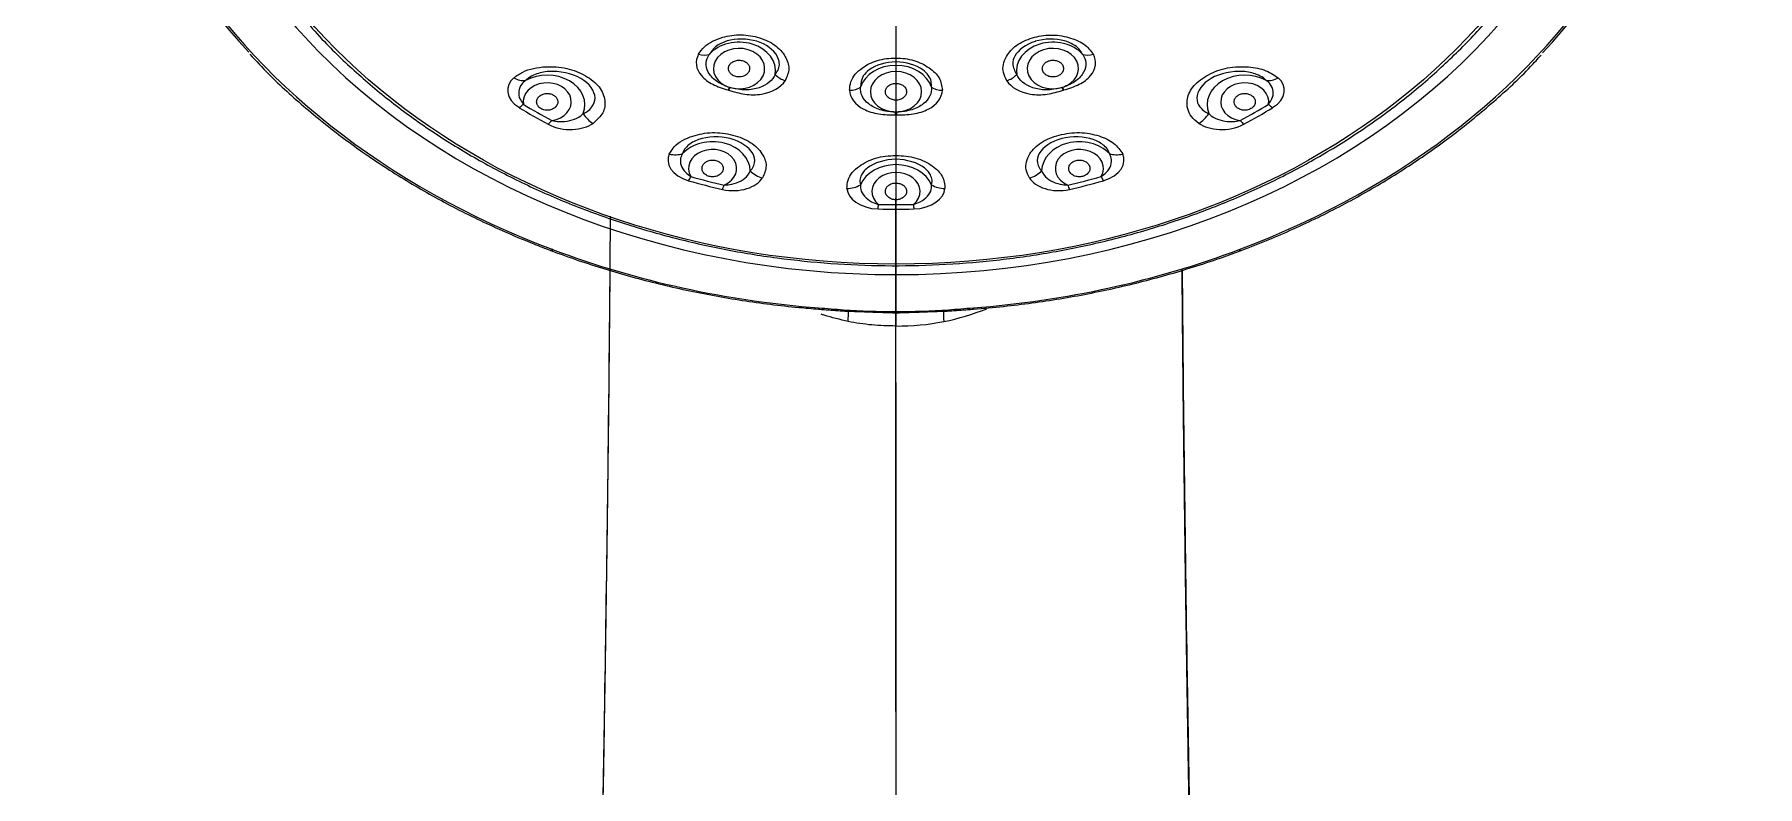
# Model space of a CAD drawing. Extents: x 0 to 1128, y 0 to 827.
# Drawn here: x 430.7 to 512, y 496.6 to 532.1 of the extents above; entities that cross this region are included whole.
import ezdxf

# ---------------------------------------------------------------- set-up
doc = ezdxf.new("R2010")
doc.units = 0
doc.header["$LTSCALE"] = 3
doc.header["$MEASUREMENT"] = 0
doc.linetypes.add('CENTER2', pattern=[28.575, 19.05, -3.175, 3.175, -3.175])
doc.layers.add('1', color=7, linetype='CONTINUOUS')
doc.layers.add('Cneter', color=1, linetype='CENTER2', lineweight=13)

msp = doc.modelspace()

# ---------------------------------------------------------------- linework, layer by layer
at = {"layer": '1', "color": 7, "linetype": 'Continuous', "lineweight": 18}
for p, q in [((455.152, 521.946), (455.151, 521.944)), ((487.555, 521.944), (487.553, 521.946)), ((471.353, 518.958), (471.353, 519.019)), ((471.353, 518.994), (471.353, 518.335))]:
    msp.add_line(p, q, dxfattribs=at)
at = {"layer": '1', "color": 7, "linetype": 'Continuous', "lineweight": 13}
for centre, major_axis, ratio, start_param, end_param in [((471.353, 548.843), (37.699, 0), 0.790155, 5.156583, 10.55138), ((471.353, 548.035), (-34.52, 0), 0.790155, 0, 0.629497), ((471.353, 548.035), (-34.52, 0), 0.790155, 2.51406, 3.141593), ((463.947, 530.369), (-1.723, 0), 0.790155, 3.016187, 5.669392), ((478.758, 530.369), (-1.723, 0), 0.790155, 3.755386, 6.408591), ((462.118, 531.762), (0.697, -0.393), 0.730817, 4.998751, 5.695614), ((463.947, 530.483), (1.209, 0), 0.790155, 4.358175, 10.61059), ((478.758, 530.483), (1.209, 0), 0.790155, 5.097374, 11.349788), ((480.587, 531.762), (0.697, 0.393), 0.730817, 3.729164, 4.426027), ((454.895, 528.77), (-1.779, 0), 0.790155, 2.845971, 5.32217), ((466.167, 530.523), (0.676, -0.428), 0.72265, 4.385315, 5.082178), ((471.353, 529.275), (-1.723, 0), 0.790155, 3.385786, 6.038992), ((471.353, 529.389), (1.209, 0), 0.790155, 4.727775, 10.980189), ((476.538, 530.523), (0.676, 0.428), 0.72265, 4.3426, 5.039463), ((487.811, 528.77), (-1.779, 0), 0.790155, 4.102608, 6.578807), ((453.508, 530.808), (0.645, -0.764), 0.716961, 5.188181, 5.86621), ((454.895, 528.914), (1.136, 0), 0.790155, 4.901912, 9.549414), ((471.353, 545.601), (21.895, 0), 0.790155, 4.341933, 4.343647), ((471.353, 545.588), (21.709, 0), 0.790155, 4.341933, 4.343647), ((469.182, 530.078), (0.8, 0.023), 0.767163, 4.667088, 5.363952), ((473.523, 530.078), (0.8, -0.023), 0.767163, 4.060826, 4.75769), ((471.353, 545.588), (21.709, 0), 0.790155, 5.081131, 5.082845), ((471.353, 545.601), (21.895, 0), 0.790155, 5.081131, 5.082845), ((487.811, 528.914), (1.136, 0), 0.790155, 6.158549, 10.806051), ((489.197, 530.808), (0.645, 0.764), 0.716961, 3.558568, 4.236597), ((471.353, 546.842), (-29.098, 0), 0.790155, 0.91368, 0.971275), ((471.353, 546.812), (28.789, 0), 0.790155, 4.055273, 4.112868), ((471.353, 546.812), (28.789, 0), 0.790155, 5.31191, 5.369505), ((471.353, 546.842), (-29.098, 0), 0.790155, 2.170317, 2.227912), ((457.211, 528.682), (0.575, -0.818), 0.690785, 4.621421, 5.29945), ((471.353, 545.588), (21.709, 0), 0.790155, 4.711532, 4.713246), ((471.353, 545.601), (21.895, 0), 0.790155, 4.711532, 4.713246), ((485.494, 528.682), (0.575, 0.818), 0.690785, 4.125328, 4.803357), ((462.7, 525.628), (-1.779, 0), 0.790155, 3.16013, 5.636329), ((480.005, 525.628), (-1.779, 0), 0.790155, 3.788449, 6.264648), ((460.768, 527.25), (0.903, -0.429), 0.793988, 4.955273, 5.633302), ((462.7, 525.771), (1.136, 0), 0.790155, 5.216071, 9.863573), ((480.005, 525.771), (1.136, 0), 0.790155, 5.84439, 10.491892), ((481.937, 527.25), (0.903, 0.429), 0.793988, 3.791476, 4.469505), ((471.353, 546.812), (28.789, 0), 0.790155, 4.369432, 4.427027), ((465.121, 526.133), (0.85, -0.528), 0.780226, 4.414727, 5.092756), ((471.353, 524.545), (-1.779, 0), 0.790155, 3.474289, 5.950489), ((471.353, 524.688), (1.136, 0), 0.790155, 5.530231, 10.177733), ((477.584, 526.133), (0.85, 0.528), 0.780226, 4.332022, 5.010051), ((471.353, 546.812), (28.789, 0), 0.790155, 4.997751, 5.055346), ((471.353, 546.842), (-29.098, 0), 0.790155, 1.22784, 1.285435), ((469.064, 525.639), (0.998, 0.063), 0.815788, 4.636524, 5.314553), ((473.641, 525.639), (0.998, -0.063), 0.815788, 4.110225, 4.788254), ((471.353, 546.842), (-29.098, 0), 0.790155, 1.856158, 1.913753), ((471.353, 546.842), (-29.098, 0), 0.790155, 1.541999, 1.599594), ((471.353, 546.812), (28.789, 0), 0.790155, 4.683592, 4.741186), ((471.353, 548.844), (37.703, 0), 0.790155, 4.268195, 4.615639), ((471.353, 548.844), (37.703, 0), 0.790155, 4.809139, 5.156583), ((467.73, 519.631), (0.038, 0.499), 0.059206, 3.108412, 3.643374), ((468.892, 519.543), (-0.035, -0.499), 0.073615, 6.279502, 6.784509), ((468.649, 517.379), (0.377, 1.964), 0.136214, 5.374418, 5.748618), ((474.056, 517.379), (-0.377, 1.964), 0.136214, 0.534568, 0.908768), ((473.813, 519.543), (0.035, -0.499), 0.073615, 5.781862, 6.286869), ((474.975, 519.631), (0.038, -0.499), 0.059206, 5.781404, 6.31666)]:
    msp.add_ellipse(centre, major_axis=major_axis, ratio=ratio, start_param=start_param, end_param=end_param, dxfattribs=at)
msp.add_ellipse((471.353, 547.821), major_axis=(33.622, 0), ratio=0.790155, dxfattribs=at)
at = {"layer": '1', "color": 7, "linetype": 'Continuous', "lineweight": 18}
for centre, major_axis, ratio, start_param, end_param in [((471.353, 549.126), (-37.999, 0), 0.790155, 5.627397, 6.920378), ((471.353, 549.126), (-37.999, 0), 0.790155, 2.502798, 3.799488), ((471.353, 548.035), (-34.52, 0), 0.790155, 0.629497, 2.51406), ((463.493, 530.088), (0.235, 0.765), 0.221897, 3.851939, 4.086354), ((463.528, 530.078), (-0.234, -0.765), 0.220918, 0.710031, 0.944446), ((479.177, 530.078), (-0.234, 0.765), 0.220918, 2.197146, 2.431561), ((479.212, 530.088), (0.235, -0.765), 0.221897, 5.338424, 5.572839), ((453.767, 529.415), (-0.521, -0.854), 0.374386, 0.706149, 1.020037), ((488.938, 529.415), (-0.521, 0.854), 0.374386, 2.121555, 2.435444), ((455.109, 528.645), (0.475, 0.88), 0.345831, 3.8289, 4.142788), ((471.334, 528.925), (0.001, 0.8), 0.000525, 3.81824, 4.052655), ((471.371, 528.925), (0.001, -0.8), 0.000525, 5.372123, 5.606538), ((487.597, 528.645), (0.475, -0.88), 0.345831, 5.28199, 5.595878), ((461.672, 526.003), (-0.272, -0.962), 0.206104, 0.625999, 0.939888), ((481.033, 526.003), (-0.272, 0.962), 0.206104, 2.201705, 2.515593), ((463.248, 525.598), (0.226, 0.974), 0.172536, 3.75865, 4.072539), ((479.457, 525.598), (0.226, -0.974), 0.172536, 5.352239, 5.666127), ((470.524, 524.687), (-0.023, -1), 0.017648, 0.597374, 0.911263), ((472.182, 524.687), (-0.023, 1), 0.017648, 2.23033, 2.544218), ((455.236, 522.368), (-0.176, -0.468), 0.263385, 6.189898, 6.831434), ((455.238, 522.369), (0.176, 0.468), 0.263385, 3.141918, 3.689886), ((487.467, 522.369), (-0.176, 0.468), 0.263385, 2.593299, 3.141268), ((487.469, 522.368), (-0.176, 0.468), 0.263385, 2.593344, 3.141249)]:
    msp.add_ellipse(centre, major_axis=major_axis, ratio=ratio, start_param=start_param, end_param=end_param, dxfattribs=at)
for points, knots in [([(443.508, 532.735), (443.787, 532.403), (444.566, 531.525), (445.982, 530.181), (447.75, 528.716), (449.655, 527.364), (451.683, 526.129), (453.822, 525.018), (456.061, 524.038), (458.386, 523.195), (460.785, 522.492), (463.243, 521.935), (465.747, 521.525), (468.283, 521.267), (470.836, 521.16), (473.393, 521.205), (475.937, 521.403), (478.456, 521.752), (480.935, 522.25), (483.36, 522.894), (485.717, 523.682), (487.993, 524.608), (490.175, 525.667), (492.25, 526.854), (494.207, 528.162), (496.037, 529.581), (497.715, 531.113), (498.869, 532.287), (499.418, 532.97), (499.506, 533.083)], [0, 0, 0, 0, 0.02283, 0.061557, 0.100301, 0.139057, 0.177824, 0.216598, 0.255377, 0.29416, 0.332945, 0.371732, 0.410519, 0.449308, 0.488097, 0.526887, 0.565678, 0.60447, 0.643263, 0.682058, 0.720853, 0.759649, 0.798445, 0.83724, 0.876031, 0.914818, 0.953596, 0.992363, 1, 1, 1, 1]), ([(440.869, 531.163), (441.151, 530.847), (441.98, 529.965), (443.491, 528.598), (445.398, 527.078), (447.44, 525.672), (449.603, 524.383), (451.876, 523.221), (453.717, 522.419), (454.794, 522.002), (455.062, 521.901)], [0, 0, 0, 0, 0.078639, 0.224104, 0.369616, 0.515166, 0.660747, 0.806349, 0.951968, 1, 1, 1, 1]), ([(487.643, 521.901), (488.073, 522.063), (489.305, 522.549), (491.289, 523.441), (493.542, 524.63), (495.682, 525.943), (497.701, 527.372), (499.579, 528.918), (500.944, 530.175), (501.64, 530.938), (501.804, 531.124)], [0, 0, 0, 0, 0.077128, 0.223235, 0.369366, 0.515489, 0.6616, 0.807691, 0.953754, 1, 1, 1, 1]), ([(463.48, 530.624), (463.474, 530.612), (463.464, 530.587), (463.449, 530.535), (463.444, 530.468), (463.459, 530.388), (463.505, 530.286), (463.61, 530.176), (463.794, 530.095), (463.97, 530.082), (464.105, 530.106), (464.2, 530.139), (464.283, 530.187), (464.351, 530.246), (464.39, 530.297), (464.41, 530.333), (464.421, 530.357), (464.447, 530.425), (464.454, 530.541), (464.402, 530.66), (464.331, 530.74), (464.264, 530.792), (464.186, 530.833), (464.071, 530.872), (463.913, 530.887), (463.727, 530.849), (463.598, 530.773), (463.53, 530.704), (463.499, 530.66), (463.486, 530.636), (463.48, 530.624)], [0, 0, 0, 0, 0.015625, 0.03125, 0.0625, 0.09375, 0.125, 0.1875, 0.25, 0.3125, 0.34375, 0.375, 0.40625, 0.4375, 0.46875, 0.476562, 0.484375, 0.5, 0.5625, 0.625, 0.65625, 0.6875, 0.71875, 0.75, 0.8125, 0.875, 0.9375, 0.96875, 0.984375, 1, 1, 1, 1]), ([(478.293, 530.339), (478.299, 530.327), (478.312, 530.303), (478.346, 530.257), (478.399, 530.204), (478.479, 530.152), (478.599, 530.102), (478.77, 530.077), (478.975, 530.115), (479.117, 530.199), (479.197, 530.288), (479.238, 530.363), (479.259, 530.443), (479.259, 530.523), (479.244, 530.582), (479.228, 530.619), (479.216, 530.643), (479.177, 530.707), (479.083, 530.796), (478.944, 530.856), (478.822, 530.877), (478.729, 530.88), (478.637, 530.869), (478.519, 530.836), (478.389, 530.764), (478.284, 530.636), (478.252, 530.512), (478.262, 530.424), (478.277, 530.375), (478.287, 530.351), (478.293, 530.339)], [0, 0, 0, 0, 0.015625, 0.03125, 0.0625, 0.09375, 0.125, 0.1875, 0.25, 0.3125, 0.34375, 0.375, 0.40625, 0.4375, 0.46875, 0.476562, 0.484375, 0.5, 0.5625, 0.625, 0.65625, 0.6875, 0.71875, 0.75, 0.8125, 0.875, 0.9375, 0.96875, 0.984375, 1, 1, 1, 1]), ([(453.876, 529.922), (453.809, 529.865), (453.643, 529.721), (453.525, 529.419), (453.567, 529.081), (453.708, 528.884), (453.767, 528.802)], [0, 0, 0, 0, 0.200427, 0.49953, 0.790892, 1, 1, 1, 1]), ([(470.853, 529.387), (470.853, 529.374), (470.854, 529.348), (470.865, 529.296), (470.891, 529.231), (470.941, 529.161), (471.03, 529.079), (471.178, 529.007), (471.387, 528.984), (471.557, 529.022), (471.673, 529.082), (471.745, 529.141), (471.801, 529.209), (471.838, 529.284), (471.85, 529.342), (471.853, 529.382), (471.852, 529.407), (471.846, 529.478), (471.799, 529.588), (471.696, 529.684), (471.593, 529.739), (471.507, 529.768), (471.416, 529.784), (471.291, 529.787), (471.137, 529.756), (470.98, 529.667), (470.894, 529.56), (470.863, 529.476), (470.854, 529.426), (470.853, 529.4), (470.853, 529.387)], [0, 0, 0, 0, 0.015625, 0.03125, 0.0625, 0.09375, 0.125, 0.1875, 0.25, 0.3125, 0.34375, 0.375, 0.40625, 0.4375, 0.46875, 0.476562, 0.484375, 0.5, 0.5625, 0.625, 0.65625, 0.6875, 0.71875, 0.75, 0.8125, 0.875, 0.9375, 0.96875, 0.984375, 1, 1, 1, 1]), ([(488.938, 528.802), (488.997, 528.884), (489.138, 529.081), (489.18, 529.42), (489.062, 529.722), (488.895, 529.865), (488.829, 529.922)], [0, 0, 0, 0, 0.208279, 0.500324, 0.801781, 1, 1, 1, 1]), ([(454.49, 529.146), (454.485, 529.14), (454.475, 529.129), (454.457, 529.105), (454.429, 529.062), (454.402, 528.997), (454.391, 528.915), (454.405, 528.805), (454.476, 528.676), (454.636, 528.561), (454.809, 528.517), (454.952, 528.518), (455.055, 528.536), (455.15, 528.571), (455.219, 528.611), (455.261, 528.644), (455.282, 528.664), (455.295, 528.677), (455.305, 528.687), (455.314, 528.698), (455.329, 528.717), (455.371, 528.78), (455.398, 528.866), (455.393, 528.963), (455.367, 529.057), (455.295, 529.164), (455.158, 529.26), (454.982, 529.312), (454.794, 529.31), (454.647, 529.263), (454.552, 529.204), (454.511, 529.168), (454.492, 529.148), (454.49, 529.146)], [0, 0, 0, 0, 0.007812, 0.015625, 0.03125, 0.0625, 0.09375, 0.125, 0.1875, 0.25, 0.3125, 0.34375, 0.375, 0.40625, 0.4375, 0.453125, 0.460938, 0.46875, 0.472656, 0.476562, 0.484375, 0.5, 0.5625, 0.59375, 0.625, 0.6875, 0.75, 0.8125, 0.875, 0.9375, 0.96875, 0.996094, 1, 1, 1, 1]), ([(487.406, 528.681), (487.411, 528.676), (487.422, 528.665), (487.444, 528.644), (487.487, 528.61), (487.558, 528.569), (487.653, 528.536), (487.79, 528.512), (487.967, 528.526), (488.154, 528.61), (488.261, 528.727), (488.304, 528.834), (488.314, 528.918), (488.302, 529), (488.275, 529.064), (488.248, 529.105), (488.231, 529.128), (488.219, 529.141), (488.209, 529.152), (488.199, 529.162), (488.181, 529.179), (488.119, 529.23), (488.024, 529.277), (487.905, 529.304), (487.784, 529.313), (487.633, 529.292), (487.475, 529.218), (487.358, 529.103), (487.302, 528.96), (487.313, 528.836), (487.355, 528.746), (487.386, 528.704), (487.404, 528.684), (487.406, 528.681)], [0, 0, 0, 0, 0.007812, 0.015625, 0.03125, 0.0625, 0.09375, 0.125, 0.1875, 0.25, 0.3125, 0.34375, 0.375, 0.40625, 0.4375, 0.453125, 0.460938, 0.46875, 0.472656, 0.476562, 0.484375, 0.5, 0.5625, 0.59375, 0.625, 0.6875, 0.75, 0.8125, 0.875, 0.9375, 0.96875, 0.996094, 1, 1, 1, 1]), ([(455.109, 528.032), (455.227, 528.012), (455.513, 527.964), (455.976, 528.013), (456.364, 528.16), (456.53, 528.304), (456.596, 528.361)], [0, 0, 0, 0, 0.208279, 0.500324, 0.801781, 1, 1, 1, 1]), ([(486.109, 528.361), (486.176, 528.303), (486.342, 528.159), (486.73, 528.013), (487.192, 527.964), (487.477, 528.012), (487.597, 528.032)], [0, 0, 0, 0, 0.200427, 0.49953, 0.790892, 1, 1, 1, 1]), ([(461.281, 526.475), (461.246, 526.404), (461.158, 526.229), (461.184, 525.916), (461.37, 525.606), (461.583, 525.453), (461.672, 525.39)], [0, 0, 0, 0, 0.200427, 0.49953, 0.790892, 1, 1, 1, 1]), ([(462.224, 525.893), (462.222, 525.887), (462.217, 525.873), (462.209, 525.847), (462.199, 525.799), (462.199, 525.73), (462.221, 525.649), (462.277, 525.548), (462.395, 525.443), (462.592, 525.373), (462.774, 525.373), (462.909, 525.409), (463, 525.451), (463.077, 525.507), (463.127, 525.563), (463.154, 525.604), (463.167, 525.628), (463.174, 525.644), (463.178, 525.656), (463.183, 525.669), (463.19, 525.691), (463.205, 525.76), (463.197, 525.848), (463.155, 525.94), (463.093, 526.023), (462.983, 526.107), (462.815, 526.165), (462.628, 526.171), (462.449, 526.123), (462.328, 526.043), (462.261, 525.964), (462.236, 525.919), (462.226, 525.896), (462.224, 525.893)], [0, 0, 0, 0, 0.007812, 0.015625, 0.03125, 0.0625, 0.09375, 0.125, 0.1875, 0.25, 0.3125, 0.34375, 0.375, 0.40625, 0.4375, 0.453125, 0.460938, 0.46875, 0.472656, 0.476562, 0.484375, 0.5, 0.5625, 0.59375, 0.625, 0.6875, 0.75, 0.8125, 0.875, 0.9375, 0.96875, 0.996094, 1, 1, 1, 1]), ([(479.53, 525.649), (479.532, 525.642), (479.538, 525.629), (479.551, 525.604), (479.579, 525.561), (479.63, 525.505), (479.708, 525.45), (479.828, 525.394), (480.002, 525.364), (480.214, 525.399), (480.361, 525.483), (480.443, 525.575), (480.486, 525.652), (480.506, 525.733), (480.506, 525.801), (480.496, 525.847), (480.489, 525.872), (480.483, 525.888), (480.478, 525.9), (480.472, 525.912), (480.461, 525.933), (480.422, 525.997), (480.35, 526.064), (480.248, 526.119), (480.136, 526.158), (479.985, 526.174), (479.805, 526.143), (479.649, 526.061), (479.54, 525.939), (479.502, 525.818), (479.506, 525.723), (479.519, 525.675), (479.528, 525.652), (479.53, 525.649)], [0, 0, 0, 0, 0.007812, 0.015625, 0.03125, 0.0625, 0.09375, 0.125, 0.1875, 0.25, 0.3125, 0.34375, 0.375, 0.40625, 0.4375, 0.453125, 0.460938, 0.46875, 0.472656, 0.476562, 0.484375, 0.5, 0.5625, 0.59375, 0.625, 0.6875, 0.75, 0.8125, 0.875, 0.9375, 0.96875, 0.996094, 1, 1, 1, 1]), ([(481.033, 525.39), (481.122, 525.453), (481.335, 525.606), (481.521, 525.916), (481.547, 526.23), (481.459, 526.405), (481.425, 526.475)], [0, 0, 0, 0, 0.208279, 0.500324, 0.801781, 1, 1, 1, 1]), ([(463.248, 524.985), (463.369, 524.995), (463.657, 525.019), (464.065, 525.177), (464.357, 525.408), (464.444, 525.584), (464.479, 525.654)], [0, 0, 0, 0, 0.208279, 0.500324, 0.801781, 1, 1, 1, 1]), ([(478.227, 525.654), (478.262, 525.583), (478.349, 525.408), (478.641, 525.176), (479.047, 525.019), (479.336, 524.995), (479.457, 524.985)], [0, 0, 0, 0, 0.200427, 0.49953, 0.790892, 1, 1, 1, 1]), ([(469.671, 525.004), (469.671, 524.929), (469.671, 524.742), (469.839, 524.454), (470.15, 524.206), (470.413, 524.113), (470.524, 524.074)], [0, 0, 0, 0, 0.200427, 0.49953, 0.790892, 1, 1, 1, 1]), ([(470.853, 524.688), (470.853, 524.681), (470.853, 524.668), (470.856, 524.64), (470.865, 524.593), (470.892, 524.527), (470.944, 524.455), (471.037, 524.373), (471.191, 524.302), (471.405, 524.283), (471.578, 524.328), (471.693, 524.395), (471.763, 524.457), (471.814, 524.53), (471.84, 524.594), (471.849, 524.64), (471.852, 524.666), (471.853, 524.683), (471.852, 524.696), (471.852, 524.709), (471.85, 524.731), (471.837, 524.801), (471.795, 524.883), (471.719, 524.96), (471.628, 525.024), (471.491, 525.076), (471.308, 525.091), (471.127, 525.051), (470.976, 524.962), (470.892, 524.856), (470.859, 524.764), (470.853, 524.716), (470.853, 524.691), (470.853, 524.688)], [0, 0, 0, 0, 0.007812, 0.015625, 0.03125, 0.0625, 0.09375, 0.125, 0.1875, 0.25, 0.3125, 0.34375, 0.375, 0.40625, 0.4375, 0.453125, 0.460938, 0.46875, 0.472656, 0.476562, 0.484375, 0.5, 0.5625, 0.59375, 0.625, 0.6875, 0.75, 0.8125, 0.875, 0.9375, 0.96875, 0.996094, 1, 1, 1, 1]), ([(472.182, 524.074), (472.291, 524.113), (472.555, 524.206), (472.867, 524.454), (473.034, 524.743), (473.034, 524.93), (473.034, 525.004)], [0, 0, 0, 0, 0.208279, 0.500324, 0.801781, 1, 1, 1, 1]), ([(457.866, 523.525), (457.857, 522.117), (457.825, 518.152), (457.749, 510.949), (457.598, 500.332), (457.355, 486.809), (457.041, 472.358), (456.754, 460.694), (456.525, 451.894), (456.284, 443.341), (455.932, 431.878), (455.479, 418.588), (455.119, 409.085), (454.949, 404.588)], [0, 0, 0, 0, 0.04114, 0.114398, 0.202128, 0.329324, 0.467621, 0.566225, 0.617062, 0.682316, 0.773565, 0.892831, 1, 1, 1, 1]), ([(455.06, 521.9), (455.49, 521.738), (456.745, 521.289), (458.87, 520.636), (461.455, 520.005), (464.09, 519.521), (466.179, 519.26), (467.383, 519.156), (467.692, 519.132)], [0, 0, 0, 0, 0.108343, 0.313558, 0.518804, 0.724054, 0.929307, 1, 1, 1, 1]), ([(475.014, 519.132), (475.487, 519.168), (476.854, 519.294), (479.101, 519.598), (481.728, 520.109), (484.303, 520.767), (486.264, 521.393), (487.365, 521.794), (487.645, 521.9)], [0, 0, 0, 0, 0.108308, 0.313545, 0.518821, 0.724101, 0.929387, 1, 1, 1, 1]), ([(457.85, 520.984), (457.842, 519.969), (457.822, 517.7), (457.787, 514.286), (457.747, 510.911), (457.707, 507.829), (457.666, 504.909), (457.622, 501.981), (457.575, 499.024), (457.5, 494.587), (457.389, 488.606), (457.235, 481.022), (457.066, 473.417), (456.886, 465.834), (456.699, 458.401), (456.507, 451.197), (456.351, 445.698), (456.231, 441.664), (456.143, 438.746), (456.035, 435.294), (455.907, 431.295), (455.757, 426.78), (455.584, 421.756), (455.388, 416.229), (455.177, 410.448), (455.029, 406.509), (454.955, 404.589)], [0, 0, 0, 0, 0.029961, 0.066537, 0.09853, 0.12594, 0.153106, 0.17966, 0.206525, 0.2337, 0.299572, 0.365841, 0.432218, 0.495649, 0.558948, 0.619591, 0.675719, 0.695502, 0.719435, 0.747804, 0.780603, 0.817823, 0.85867, 0.903758, 0.953076, 1, 1, 1, 1]), ([(487.75, 404.589), (487.667, 406.761), (487.503, 411.107), (487.276, 417.358), (487.075, 423.069), (486.908, 427.969), (486.773, 432.07), (486.66, 435.615), (486.558, 438.886), (486.459, 442.151), (486.317, 446.997), (486.137, 453.407), (485.931, 461.329), (485.741, 469.077), (485.567, 476.621), (485.411, 483.846), (485.276, 490.685), (485.185, 495.786), (485.123, 499.467), (485.081, 502.103), (485.035, 505.189), (484.986, 508.718), (484.937, 512.644), (484.892, 516.791), (484.867, 519.588), (484.856, 520.974)], [0, 0, 0, 0, 0.053068, 0.106225, 0.152842, 0.1929, 0.226384, 0.253585, 0.280159, 0.307049, 0.334253, 0.400178, 0.466478, 0.532857, 0.596297, 0.659604, 0.720253, 0.776356, 0.796087, 0.819949, 0.848258, 0.881011, 0.91821, 0.95907, 1, 1, 1, 1]), ([(484.857, 520.985), (484.906, 514.833), (484.988, 508.394), (485.248, 491.813), (485.458, 481.439), (485.959, 460.016), (486.243, 449.096), (486.928, 426.939), (487.329, 415.75), (487.757, 404.588)], [0, 0, 0, 0, 0.181839, 0.181839, 0.454559, 0.454559, 0.72728, 0.72728, 1, 1, 1, 1]), ([(469.091, 518.546), (468.711, 518.639), (468.282, 518.744), (467.865, 518.876), (467.817, 518.892)], [0, 0, 0, 0, 0.885832, 1, 1, 1, 1])]:
    msp.add_open_spline(points, degree=3, knots=knots, dxfattribs=at)
at = {"layer": '1', "color": 7, "linetype": 'Continuous', "lineweight": 13}
for points, knots in [([(462.039, 531.163), (462.122, 531.283), (462.282, 531.516), (462.685, 531.788), (463.259, 532.006), (464.034, 532.123), (464.925, 531.967), (465.697, 531.611), (466.155, 531.076), (466.371, 530.475), (466.206, 530.102), (466.122, 529.913)], [0, 0, 0, 0, 0.087607, 0.169371, 0.250856, 0.377447, 0.501128, 0.621802, 0.747777, 0.872041, 1, 1, 1, 1]), ([(465.657, 530.198), (465.712, 530.282), (465.886, 530.544), (465.838, 531.169), (465.217, 531.637), (464.345, 531.904), (463.596, 531.9), (462.851, 531.577), (462.658, 531.315), (462.539, 531.153)], [0, 0, 0, 0, 0.080562, 0.253207, 0.499831, 0.500495, 0.747529, 0.843295, 1, 1, 1, 1]), ([(476.583, 529.913), (476.518, 530.039), (476.392, 530.282), (476.396, 530.679), (476.572, 531.126), (476.989, 531.608), (477.762, 531.961), (478.655, 532.116), (479.512, 531.982), (480.269, 531.679), (480.533, 531.337), (480.666, 531.163)], [0, 0, 0, 0, 0.087607, 0.169371, 0.250856, 0.377447, 0.501128, 0.621802, 0.747777, 0.872041, 1, 1, 1, 1]), ([(480.167, 531.153), (480.115, 531.237), (479.954, 531.503), (479.265, 531.903), (478.356, 531.903), (477.484, 531.635), (476.976, 531.247), (476.811, 530.645), (476.958, 530.369), (477.049, 530.198)], [0, 0, 0, 0, 0.080562, 0.253207, 0.499831, 0.500495, 0.747529, 0.843295, 1, 1, 1, 1]), ([(462.039, 531.163), (461.86, 530.846), (461.901, 530.466), (462.303, 529.991), (462.491, 529.851), (462.932, 529.629), (463.178, 529.551), (463.426, 529.475)], [0, 0, 0, 0, 0.5, 0.5, 0.75, 0.75, 1, 1, 1, 1]), ([(463.493, 529.598), (463.245, 529.676), (463.032, 529.782), (462.696, 530.031), (462.574, 530.172), (462.343, 530.606), (462.373, 530.91), (462.539, 531.153)], [0, 0, 0, 0, 0.25, 0.25, 0.5, 0.5, 1, 1, 1, 1]), ([(469.163, 529.464), (469.173, 529.598), (469.191, 529.857), (469.41, 530.221), (469.811, 530.583), (470.451, 530.908), (471.343, 531.016), (472.236, 530.906), (472.941, 530.542), (473.463, 530.051), (473.515, 529.661), (473.542, 529.464)], [0, 0, 0, 0, 0.087607, 0.169371, 0.250856, 0.377447, 0.501128, 0.621802, 0.747777, 0.872041, 1, 1, 1, 1]), ([(480.167, 531.153), (480.332, 530.91), (480.361, 530.605), (480.132, 530.173), (480.011, 530.032), (479.675, 529.783), (479.458, 529.675), (479.212, 529.598)], [0, 0, 0, 0, 0.5, 0.5, 0.75, 0.75, 1, 1, 1, 1]), ([(479.279, 529.475), (479.524, 529.55), (479.775, 529.63), (480.216, 529.852), (480.404, 529.992), (480.803, 530.465), (480.844, 530.847), (480.666, 531.163)], [0, 0, 0, 0, 0.25, 0.25, 0.5, 0.5, 1, 1, 1, 1]), ([(453.316, 530.047), (453.45, 530.145), (453.71, 530.333), (454.239, 530.508), (454.934, 530.598), (455.816, 530.544), (456.732, 530.173), (457.424, 529.624), (457.662, 528.982), (457.582, 528.36), (457.237, 528.055), (457.06, 527.898)], [0, 0, 0, 0, 0.087456, 0.169153, 0.25014, 0.377375, 0.499739, 0.622279, 0.749894, 0.871256, 1, 1, 1, 1]), ([(456.596, 528.361), (456.657, 528.391), (456.824, 528.475), (457.066, 528.708), (457.27, 529.221), (456.888, 529.785), (456.064, 530.258), (455.156, 530.434), (454.38, 530.248), (454.039, 530.072), (453.919, 529.962), (453.876, 529.922)], [0, 0, 0, 0, 0.046355, 0.127416, 0.254336, 0.50001, 0.500136, 0.746142, 0.872777, 0.954138, 1, 1, 1, 1]), ([(465.657, 530.198), (465.543, 529.94), (465.275, 529.708), (464.71, 529.519), (464.494, 529.481), (464.027, 529.478), (463.775, 529.514), (463.528, 529.587)], [0, 0, 0, 0, 0.5, 0.5, 0.75, 0.75, 1, 1, 1, 1]), ([(473.025, 529.604), (473.027, 529.696), (473.033, 529.984), (472.638, 530.544), (471.818, 530.8), (470.883, 530.799), (470.208, 530.585), (469.721, 530.08), (469.696, 529.786), (469.681, 529.604)], [0, 0, 0, 0, 0.080562, 0.253207, 0.499831, 0.500495, 0.747529, 0.843295, 1, 1, 1, 1]), ([(479.177, 529.587), (478.928, 529.513), (478.68, 529.478), (478.213, 529.481), (477.997, 529.518), (477.429, 529.708), (477.163, 529.939), (477.049, 530.198)], [0, 0, 0, 0, 0.25, 0.25, 0.5, 0.5, 1, 1, 1, 1]), ([(485.646, 527.898), (485.52, 528.001), (485.278, 528.199), (485.096, 528.573), (485.066, 529.045), (485.279, 529.619), (485.964, 530.168), (486.882, 530.543), (487.867, 530.603), (488.779, 530.459), (489.181, 530.187), (489.389, 530.047)], [0, 0, 0, 0, 0.087456, 0.169153, 0.25014, 0.377375, 0.499739, 0.622279, 0.749894, 0.871256, 1, 1, 1, 1]), ([(488.829, 529.922), (488.785, 529.962), (488.665, 530.073), (488.323, 530.248), (487.548, 530.434), (486.64, 530.258), (485.816, 529.784), (485.435, 529.22), (485.64, 528.706), (485.882, 528.474), (486.049, 528.391), (486.109, 528.361)], [0, 0, 0, 0, 0.046355, 0.127416, 0.254336, 0.50001, 0.500136, 0.746142, 0.872777, 0.954138, 1, 1, 1, 1]), ([(463.461, 529.464), (463.706, 529.389), (463.959, 529.314), (464.487, 529.24), (464.758, 529.24), (465.51, 529.36), (465.926, 529.603), (466.122, 529.913)], [0, 0, 0, 0, 0.25, 0.25, 0.5, 0.5, 1, 1, 1, 1]), ([(469.163, 529.464), (469.173, 529.122), (469.416, 528.784), (470.037, 528.46), (470.284, 528.384), (470.803, 528.304), (471.068, 528.301), (471.334, 528.301)], [0, 0, 0, 0, 0.5, 0.5, 0.75, 0.75, 1, 1, 1, 1]), ([(471.334, 528.434), (471.067, 528.436), (470.82, 528.474), (470.389, 528.61), (470.208, 528.706), (469.78, 529.043), (469.653, 529.332), (469.681, 529.604)], [0, 0, 0, 0, 0.25, 0.25, 0.5, 0.5, 1, 1, 1, 1]), ([(473.025, 529.604), (473.052, 529.333), (472.924, 529.042), (472.499, 528.707), (472.317, 528.61), (471.887, 528.475), (471.636, 528.436), (471.371, 528.434)], [0, 0, 0, 0, 0.5, 0.5, 0.75, 0.75, 1, 1, 1, 1]), ([(471.371, 528.301), (471.634, 528.301), (471.904, 528.304), (472.424, 528.384), (472.67, 528.461), (473.287, 528.783), (473.532, 529.124), (473.542, 529.464)], [0, 0, 0, 0, 0.25, 0.25, 0.5, 0.5, 1, 1, 1, 1]), ([(476.583, 529.913), (476.78, 529.602), (477.193, 529.36), (477.949, 529.24), (478.221, 529.24), (478.748, 529.315), (478.997, 529.388), (479.244, 529.464)], [0, 0, 0, 0, 0.5, 0.5, 0.75, 0.75, 1, 1, 1, 1]), ([(460.654, 526.451), (460.728, 526.574), (460.869, 526.813), (461.26, 527.104), (461.842, 527.352), (462.661, 527.512), (463.664, 527.381), (464.55, 527.029), (465.073, 526.483), (465.301, 525.879), (465.138, 525.511), (465.054, 525.321)], [0, 0, 0, 0, 0.087456, 0.169153, 0.25014, 0.377375, 0.499739, 0.622279, 0.749894, 0.871256, 1, 1, 1, 1]), ([(464.479, 525.654), (464.516, 525.696), (464.619, 525.814), (464.714, 526.089), (464.635, 526.618), (464.016, 527.057), (463.047, 527.305), (462.15, 527.255), (461.557, 526.898), (461.346, 526.653), (461.298, 526.522), (461.281, 526.475)], [0, 0, 0, 0, 0.046355, 0.127416, 0.254336, 0.50001, 0.500136, 0.746142, 0.872777, 0.954138, 1, 1, 1, 1]), ([(477.651, 525.321), (477.588, 525.447), (477.466, 525.691), (477.483, 526.086), (477.683, 526.536), (478.151, 527.026), (479.032, 527.379), (480.037, 527.512), (480.952, 527.335), (481.702, 526.983), (481.932, 526.632), (482.051, 526.451)], [0, 0, 0, 0, 0.087456, 0.169153, 0.25014, 0.377375, 0.499739, 0.622279, 0.749894, 0.871256, 1, 1, 1, 1]), ([(481.425, 526.475), (481.407, 526.522), (481.359, 526.654), (481.147, 526.899), (480.553, 527.256), (479.657, 527.305), (478.688, 527.056), (478.069, 526.617), (477.992, 526.087), (478.087, 525.813), (478.19, 525.696), (478.227, 525.654)], [0, 0, 0, 0, 0.046355, 0.127416, 0.254336, 0.50001, 0.500136, 0.746142, 0.872777, 0.954138, 1, 1, 1, 1]), ([(469.039, 524.823), (469.045, 524.956), (469.055, 525.214), (469.269, 525.58), (469.681, 525.953), (470.357, 526.299), (471.347, 526.418), (472.342, 526.302), (473.098, 525.915), (473.612, 525.405), (473.648, 525.02), (473.666, 524.823)], [0, 0, 0, 0, 0.087456, 0.169153, 0.25014, 0.377375, 0.499739, 0.622279, 0.749894, 0.871256, 1, 1, 1, 1]), ([(473.034, 525.004), (473.044, 525.052), (473.073, 525.186), (473.011, 525.465), (472.658, 525.941), (471.861, 526.202), (470.842, 526.202), (470.046, 525.94), (469.693, 525.464), (469.632, 525.185), (469.661, 525.052), (469.671, 525.004)], [0, 0, 0, 0, 0.046355, 0.127416, 0.254336, 0.50001, 0.500136, 0.746142, 0.872777, 0.954138, 1, 1, 1, 1]), ([(471.353, 518.335), (470.973, 518.342), (470.211, 518.355), (469.465, 518.483), (469.091, 518.546)], [0, 0, 0, 0, 0.498782, 1, 1, 1, 1])]:
    msp.add_open_spline(points, degree=3, knots=knots, dxfattribs=at)
for points in [[(453.316, 530.047), (452.892, 529.688), (452.895, 529.056), (453.579, 528.639)], [(489.126, 528.639), (489.807, 529.054), (489.815, 529.687), (489.389, 530.047)], [(454.934, 527.86), (455.644, 527.477), (456.586, 527.565), (457.06, 527.898)], [(485.646, 527.898), (486.117, 527.566), (487.058, 527.475), (487.771, 527.86)], [(460.654, 526.451), (460.446, 526.013), (460.755, 525.419), (461.568, 525.19)], [(481.137, 525.19), (481.947, 525.418), (482.26, 526.012), (482.051, 526.451)], [(463.161, 524.781), (463.986, 524.589), (464.79, 524.896), (465.054, 525.321)], [(477.651, 525.321), (477.914, 524.897), (478.715, 524.589), (479.544, 524.781)], [(469.039, 524.823), (469.068, 524.362), (469.651, 523.88), (470.515, 523.86)], [(472.19, 523.86), (473.05, 523.88), (473.637, 524.361), (473.666, 524.823)], [(471.353, 518.335), (472.106, 518.335), (472.875, 518.395), (473.614, 518.546)]]:
    msp.add_open_spline(points, degree=3, dxfattribs=at)
at = {"layer": '1', "color": 7, "linetype": 'Continuous', "lineweight": 18}
for points, degree in [([(467.691, 519.132), (468.857, 519.045)], 1), ([(467.711, 519.192), (468.1, 519.162), (468.489, 519.132), (468.879, 519.105)], 3), ([(468.857, 519.045), (471.353, 518.958)], 1), ([(468.879, 519.105), (469.7, 519.047), (470.527, 519.019), (471.353, 519.019)], 3), ([(471.353, 519.019), (472.178, 519.019), (473.005, 519.047), (473.826, 519.105)], 3), ([(471.353, 518.958), (473.848, 519.045)], 1), ([(473.614, 518.546), (474.302, 518.687), (474.98, 518.892), (475.636, 519.149)], 3), ([(473.826, 519.105), (474.216, 519.132), (474.605, 519.162), (474.995, 519.192)], 3), ([(473.848, 519.045), (475.015, 519.132)], 1)]:
    msp.add_open_spline(points, degree=degree, dxfattribs=at)
at = {"layer": 'Cneter', "lineweight": 5, "ltscale": 0.5}
msp.add_open_spline([(471.353, 547.338), (471.353, 498.071), (471.353, 167.263)], degree=1, knots=[0, 0, 0.9078632, 0.9966991, 0.9966991], dxfattribs=at)

doc.saveas('drawing.dxf')
